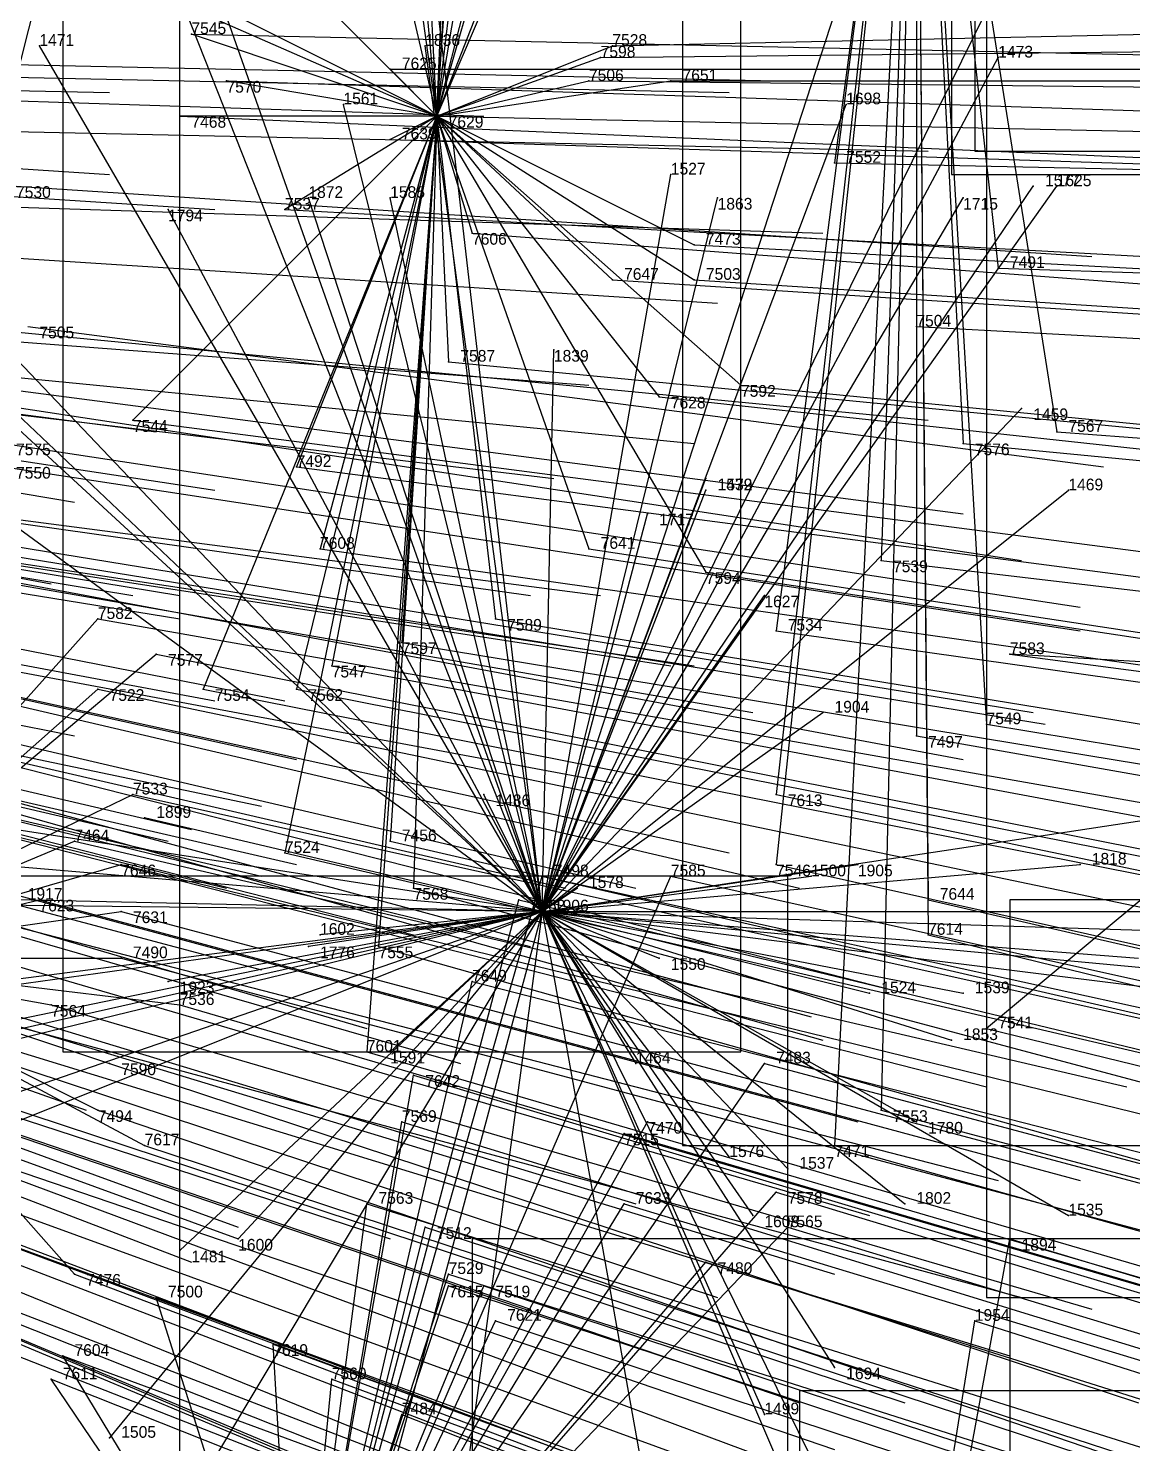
# Model space of a CAD drawing. Extents: x -0.5 to 0.59, y -0.5 to 0.59.
# Drawn here: x 0.2791 to 0.3735, y -0.1215 to -0.0005 of the extents above; entities that cross this region are included whole.
import ezdxf

# ---------------------------------------------------------------- set-up
doc = ezdxf.new("R2010")
doc.units = 0
for name, color, linetype in [('Clients', 3, 'CONTINUOUS'), ('Facilities', 3, 'CONTINUOUS'), ('Facilities_lines', 3, 'CONTINUOUS'), ('Min_max_boxes', 1, 'CONTINUOUS'), ('Normals', 1, 'CONTINUOUS'), ('Source_points', 5, 'CONTINUOUS'), ('Text', 3, 'CONTINUOUS')]:
    doc.layers.add(name, color=color, linetype=linetype)

msp = doc.modelspace()

# ---------------------------------------------------------------- linework, layer by layer
at = {"layer": 'Clients', "color": 5}
for p in [(0.293, -0.001, -0.732), (0.28, -0.002, -1.25), (0.313, -0.002, -1.25), (0.329, -0.002, -0.822), (0.328, -0.003, -0.819), (0.362, -0.003, -1.25), (0.31, -0.004, -0.775), (0.296, -0.005, -0.739), (0.327, -0.005, -0.817), (0.334, -0.005, -0.836), (0.306, -0.007, -1.25), (0.349, -0.007, -1.25), (0.292, -0.008, -0.731), (0.31, -0.01, -0.776), (0.348, -0.012, -0.871), (0.334, -0.013, -1.25), (0.365, -0.014, -1.25), (0.367, -0.014, -1.25), (0.303, -0.015, -1.25), (0.31, -0.015, -1.25), (0.338, -0.015, -1.25), (0.359, -0.015, -1.25), (0.291, -0.016, -1.25), (0.301, -0.016, -0.753), (0.317, -0.018, -0.792), (0.336, -0.019, -0.841), (0.362, -0.021, -0.907), (0.329, -0.022, -0.825), (0.336, -0.022, -0.842), (0.355, -0.026, -0.89), (0.315, -0.029, -0.791), (0.324, -0.028, -1.25), (0.34, -0.031, -0.853), (0.333, -0.032, -0.836), (0.364, -0.033, -1.25), (0.288, -0.034, -0.725), (0.367, -0.035, -0.922), (0.359, -0.036, -0.903), (0.302, -0.038, -0.761), (0.337, -0.039, -1.25), (0.337, -0.04, -1.25), (0.368, -0.04, -1.25), (0.332, -0.042, -1.25), (0.304, -0.045, -0.767), (0.327, -0.045, -0.826), (0.337, -0.047, -0.85), (0.352, -0.046, -0.888), (0.342, -0.049, -1.25), (0.285, -0.051, -0.723), (0.319, -0.051, -0.808), (0.343, -0.052, -0.868), (0.311, -0.053, -0.788), (0.29, -0.054, -0.738), (0.363, -0.054, -0.917), (0.305, -0.055, -0.774), (0.285, -0.057, -0.728), (0.294, -0.057, -0.749), (0.302, -0.057, -0.769), (0.347, -0.059, -1.25), (0.361, -0.06, -0.915), (0.355, -0.061, -0.901), (0.288, -0.066, -0.738), (0.318, -0.066, -1.25), (0.343, -0.066, -0.874), (0.289, -0.068, -1.25), (0.283, -0.07, -0.728), (0.31, -0.07, -0.795), (0.301, -0.071, -0.773), (0.287, -0.072, -0.739), (0.343, -0.072, -0.876), (0.35, -0.072, -1.25), (0.369, -0.072, -1.25), (0.323, -0.073, -0.828), (0.334, -0.073, -0.854), (0.346, -0.073, -1.25), (0.28, -0.075, -0.724), (0.312, -0.074, -0.802), (0.321, -0.075, -0.825), (0.326, -0.074, -1.25), (0.356, -0.075, -0.91), (0.287, -0.076, -0.743), (0.304, -0.078, -1.25), (0.356, -0.078, -0.91), (0.303, -0.079, -1.25), (0.309, -0.079, -0.797), (0.287, -0.08, -0.745), (0.333, -0.08, -1.25), (0.291, -0.082, -1.25), (0.317, -0.082, -0.818), (0.351, -0.083, -1.25), (0.359, -0.083, -1.25), (0.281, -0.084, -0.733), (0.292, -0.084, -0.759), (0.358, -0.087, -1.25), (0.361, -0.086, -0.928), (0.308, -0.088, -0.801), (0.31, -0.088, -1.25), (0.286, -0.089, -0.749), (0.331, -0.089, -1.25), (0.342, -0.089, -0.884), (0.312, -0.09, -0.813), (0.285, -0.093, -0.75), (0.352, -0.093, -0.911), (0.311, -0.094, -0.811), (0.332, -0.094, -0.862), (0.355, -0.094, -1.25), (0.33, -0.095, -0.859), (0.289, -0.096, -0.761), (0.348, -0.096, -0.902), (0.339, -0.097, -1.25), (0.344, -0.098, -1.25), (0.343, -0.1, -0.894), (0.308, -0.101, -0.811), (0.33, -0.101, -0.863), (0.354, -0.101, -1.25), (0.341, -0.102, -1.25), (0.368, -0.102, -1.25), (0.297, -0.104, -1.25), (0.313, -0.103, -0.825), (0.344, -0.103, -0.897), (0.363, -0.104, -0.946), (0.292, -0.105, -1.25), (0.337, -0.106, -0.884), (0.283, -0.107, -0.758), (0.315, -0.107, -0.831), (0.315, -0.108, -0.832), (0.318, -0.108, -0.84), (0.29, -0.109, -0.775), (0.319, -0.111, -0.844), (0.36, -0.111, -0.941), (0.3, -0.113, -0.801), (0.282, -0.114, -0.76), (0.281, -0.116, -0.76), (0.305, -0.116, -0.815), (0.348, -0.115, -1.25), (0.311, -0.119, -0.831), (0.342, -0.119, -1.25), (0.286, -0.121, -1.25)]:
    msp.add_point(p, dxfattribs=at)
at = {"layer": 'Facilities', "color": 3}
for p in [(0.314, -0.008, -0.786), (0.323, -0.076, -1.25)]:
    msp.add_point(p, dxfattribs=at)
at = {"layer": 'Facilities_lines', "color": 3}
for p, q in [((0.314, -0.008, -0.786), (0.318, 0.056, -0.808)), ((0.323, -0.076, -1.25), (0.309, 0.045, -1.25)), ((0.314, -0.008, -0.786), (0.309, 0.045, -0.781)), ((0.314, -0.008, -0.786), (0.316, 0.042, -0.797)), ((0.355, 0.041, -0.893), (0.343, -0.052, -0.868)), ((0.355, 0.041, -0.893), (0.343, -0.072, -0.876)), ((0.355, 0.041, -0.893), (0.343, -0.066, -0.874)), ((0.355, 0.041, -0.893), (0.348, -0.096, -0.902)), ((0.355, 0.041, -0.893), (0.348, -0.012, -0.871)), ((0.355, 0.041, -0.893), (0.352, -0.046, -0.888)), ((0.355, 0.041, -0.893), (0.352, -0.093, -0.911)), ((0.355, 0.041, -0.893), (0.362, -0.021, -0.907)), ((0.355, 0.041, -0.893), (0.355, -0.061, -0.901)), ((0.355, 0.041, -0.893), (0.355, -0.026, -0.89)), ((0.355, 0.041, -0.893), (0.361, -0.06, -0.915)), ((0.355, 0.041, -0.893), (0.367, -0.035, -0.922)), ((0.355, 0.041, -0.893), (0.359, -0.036, -0.903)), ((0.355, 0.041, -0.893), (0.356, -0.078, -0.91)), ((0.355, 0.041, -0.893), (0.356, -0.075, -0.91)), ((0.314, -0.008, -0.786), (0.317, 0.035, -0.796)), ((0.314, -0.008, -0.786), (0.325, 0.035, -0.818)), ((0.314, -0.008, -0.786), (0.319, 0.035, -0.801)), ((0.323, -0.076, -1.25), (0.285, 0.02, -1.25)), ((0.314, -0.008, -0.786), (0.322, 0.02, -0.807)), ((0.314, -0.008, -0.786), (0.318, 0.016, -0.795)), ((0.314, -0.008, -0.786), (0.323, 0.013, -0.808)), ((0.323, -0.076, -1.25), (0.352, 0.013, -1.25)), ((0.314, -0.008, -0.786), (0.313, 0.011, -0.782)), ((0.314, -0.008, -0.786), (0.321, 0.01, -0.802)), ((0.323, -0.076, -1.25), (0.293, 0.009, -1.25)), ((0.314, -0.008, -0.786), (0.297, 0.009, -0.742)), ((0.314, -0.008, -0.786), (0.31, 0.009, -0.776)), ((0.259, -0.08, -0.678), (0.281, 0.007, -0.702)), ((0.314, -0.008, -0.786), (0.284, 0.007, -0.711)), ((0.314, -0.008, -0.786), (0.282, 0.006, -0.705)), ((0.314, -0.008, -0.786), (0.312, 0.006, -0.78)), ((0.323, -0.076, -1.25), (0.361, 0.001, -1.25)), ((0.314, -0.008, -0.786), (0.293, -0.001, -0.732)), ((0.323, -0.076, -1.25), (0.28, -0.002, -1.25)), ((0.323, -0.076, -1.25), (0.313, -0.002, -1.25)), ((0.314, -0.008, -0.786), (0.329, -0.002, -0.822)), ((0.314, -0.008, -0.786), (0.328, -0.003, -0.819)), ((0.323, -0.076, -1.25), (0.362, -0.003, -1.25)), ((0.314, -0.008, -0.786), (0.31, -0.004, -0.775)), ((0.314, -0.008, -0.786), (0.296, -0.005, -0.739)), ((0.314, -0.008, -0.786), (0.327, -0.005, -0.817)), ((0.314, -0.008, -0.786), (0.334, -0.005, -0.836)), ((0.323, -0.076, -1.25), (0.306, -0.007, -1.25)), ((0.323, -0.076, -1.25), (0.349, -0.007, -1.25)), ((0.314, -0.008, -0.786), (0.288, -0.034, -0.725)), ((0.314, -0.008, -0.786), (0.292, -0.008, -0.731)), ((0.314, -0.008, -0.786), (0.294, -0.057, -0.749)), ((0.314, -0.008, -0.786), (0.301, -0.071, -0.773)), ((0.314, -0.008, -0.786), (0.301, -0.016, -0.753)), ((0.314, -0.008, -0.786), (0.302, -0.057, -0.769)), ((0.314, -0.008, -0.786), (0.302, -0.038, -0.761)), ((0.314, -0.008, -0.786), (0.304, -0.045, -0.767)), ((0.314, -0.008, -0.786), (0.305, -0.055, -0.774)), ((0.314, -0.008, -0.786), (0.308, -0.088, -0.801)), ((0.314, -0.008, -0.786), (0.309, -0.079, -0.797)), ((0.314, -0.008, -0.786), (0.31, -0.07, -0.795)), ((0.314, -0.008, -0.786), (0.31, -0.01, -0.776)), ((0.314, -0.008, -0.786), (0.311, -0.053, -0.788)), ((0.314, -0.008, -0.786), (0.312, -0.074, -0.802)), ((0.314, -0.008, -0.786), (0.319, -0.051, -0.808)), ((0.314, -0.008, -0.786), (0.337, -0.047, -0.85)), ((0.314, -0.008, -0.786), (0.333, -0.032, -0.836)), ((0.314, -0.008, -0.786), (0.336, -0.019, -0.841)), ((0.314, -0.008, -0.786), (0.336, -0.022, -0.842)), ((0.314, -0.008, -0.786), (0.34, -0.031, -0.853)), ((0.314, -0.008, -0.786), (0.315, -0.029, -0.791)), ((0.314, -0.008, -0.786), (0.317, -0.018, -0.792)), ((0.314, -0.008, -0.786), (0.327, -0.045, -0.826)), ((0.314, -0.008, -0.786), (0.329, -0.022, -0.825)), ((0.323, -0.076, -1.25), (0.263, -0.013, -1.25)), ((0.323, -0.076, -1.25), (0.334, -0.013, -1.25)), ((0.323, -0.076, -1.25), (0.365, -0.014, -1.25)), ((0.323, -0.076, -1.25), (0.367, -0.014, -1.25)), ((0.323, -0.076, -1.25), (0.303, -0.015, -1.25)), ((0.323, -0.076, -1.25), (0.31, -0.015, -1.25)), ((0.323, -0.076, -1.25), (0.359, -0.015, -1.25)), ((0.323, -0.076, -1.25), (0.338, -0.015, -1.25)), ((0.323, -0.076, -1.25), (0.291, -0.016, -1.25)), ((0.323, -0.076, -1.25), (0.267, -0.023, -1.25)), ((0.323, -0.076, -1.25), (0.324, -0.028, -1.25)), ((0.323, -0.076, -1.25), (0.273, -0.03, -1.25)), ((0.323, -0.076, -1.25), (0.364, -0.033, -1.25)), ((0.323, -0.076, -1.25), (0.271, -0.038, -1.25)), ((0.323, -0.076, -1.25), (0.337, -0.039, -1.25)), ((0.323, -0.076, -1.25), (0.337, -0.04, -1.25)), ((0.323, -0.076, -1.25), (0.368, -0.04, -1.25)), ((0.323, -0.076, -1.25), (0.332, -0.042, -1.25)), ((0.323, -0.076, -1.25), (0.342, -0.049, -1.25)), ((0.259, -0.08, -0.678), (0.285, -0.051, -0.723)), ((0.259, -0.08, -0.678), (0.29, -0.054, -0.738)), ((0.397, -0.056, -1.003), (0.363, -0.054, -0.917)), ((0.397, -0.056, -1.003), (0.361, -0.086, -0.928)), ((0.259, -0.08, -0.678), (0.285, -0.057, -0.728)), ((0.323, -0.076, -1.25), (0.347, -0.059, -1.25)), ((0.323, -0.076, -1.25), (0.252, -0.065, -1.25)), ((0.259, -0.08, -0.678), (0.288, -0.066, -0.738)), ((0.323, -0.076, -1.25), (0.318, -0.066, -1.25)), ((0.323, -0.076, -1.25), (0.389, -0.066, -1.25)), ((0.323, -0.076, -1.25), (0.289, -0.068, -1.25)), ((0.259, -0.08, -0.678), (0.283, -0.07, -0.728)), ((0.259, -0.08, -0.678), (0.287, -0.072, -0.739)), ((0.323, -0.076, -1.25), (0.276, -0.072, -1.25)), ((0.323, -0.076, -1.25), (0.369, -0.072, -1.25)), ((0.323, -0.076, -1.25), (0.35, -0.072, -1.25)), ((0.302, -0.147, -0.841), (0.323, -0.073, -0.828)), ((0.302, -0.147, -0.841), (0.334, -0.073, -0.854)), ((0.323, -0.076, -1.25), (0.346, -0.073, -1.25)), ((0.323, -0.076, -1.25), (0.234, -0.075, -1.25)), ((0.259, -0.08, -0.678), (0.28, -0.075, -0.724)), ((0.323, -0.076, -1.25), (0.278, -0.075, -1.25)), ((0.302, -0.147, -0.841), (0.321, -0.075, -0.825)), ((0.323, -0.076, -1.25), (0.326, -0.074, -1.25)), ((0.323, -0.076, -1.25), (0.231, -0.095, -1.25)), ((0.323, -0.076, -1.25), (0.237, -0.088, -1.25)), ((0.323, -0.076, -1.25), (0.238, -0.087, -1.25)), ((0.323, -0.076, -1.25), (0.239, -0.105, -1.25)), ((0.323, -0.076, -1.25), (0.243, -0.094, -1.25)), ((0.323, -0.076, -1.25), (0.245, -0.095, -1.25)), ((0.323, -0.076, -1.25), (0.253, -0.104, -1.25)), ((0.259, -0.08, -0.678), (0.287, -0.076, -0.743)), ((0.323, -0.076, -1.25), (0.286, -0.121, -1.25)), ((0.323, -0.076, -1.25), (0.291, -0.082, -1.25)), ((0.323, -0.076, -1.25), (0.292, -0.105, -1.25)), ((0.323, -0.076, -1.25), (0.293, -0.126, -1.25)), ((0.323, -0.076, -1.25), (0.297, -0.104, -1.25)), ((0.323, -0.076, -1.25), (0.303, -0.079, -1.25)), ((0.323, -0.076, -1.25), (0.304, -0.078, -1.25)), ((0.323, -0.076, -1.25), (0.308, -0.132, -1.25)), ((0.323, -0.076, -1.25), (0.31, -0.088, -1.25)), ((0.323, -0.076, -1.25), (0.314, -0.143, -1.25)), ((0.323, -0.076, -1.25), (0.331, -0.089, -1.25)), ((0.323, -0.076, -1.25), (0.342, -0.119, -1.25)), ((0.323, -0.076, -1.25), (0.387, -0.084, -1.25)), ((0.323, -0.076, -1.25), (0.351, -0.083, -1.25)), ((0.323, -0.076, -1.25), (0.368, -0.102, -1.25)), ((0.323, -0.076, -1.25), (0.344, -0.098, -1.25)), ((0.323, -0.076, -1.25), (0.359, -0.083, -1.25)), ((0.323, -0.076, -1.25), (0.333, -0.08, -1.25)), ((0.323, -0.076, -1.25), (0.339, -0.097, -1.25)), ((0.323, -0.076, -1.25), (0.387, -0.078, -1.25)), ((0.323, -0.076, -1.25), (0.341, -0.102, -1.25)), ((0.323, -0.076, -1.25), (0.335, -0.143, -1.25)), ((0.323, -0.076, -1.25), (0.348, -0.115, -1.25)), ((0.323, -0.076, -1.25), (0.355, -0.094, -1.25)), ((0.323, -0.076, -1.25), (0.354, -0.101, -1.25)), ((0.323, -0.076, -1.25), (0.358, -0.087, -1.25)), ((0.323, -0.076, -1.25), (0.347, -0.132, -1.25)), ((0.323, -0.076, -1.25), (0.401, -0.076, -1.25)), ((0.323, -0.076, -1.25), (0.356, -0.143, -1.25)), ((0.323, -0.076, -1.25), (0.398, -0.083, -1.25)), ((0.323, -0.076, -1.25), (0.374, -0.08, -1.25)), ((0.259, -0.08, -0.678), (0.283, -0.107, -0.758)), ((0.259, -0.08, -0.678), (0.292, -0.084, -0.759)), ((0.259, -0.08, -0.678), (0.289, -0.096, -0.761)), ((0.259, -0.08, -0.678), (0.287, -0.08, -0.745)), ((0.259, -0.08, -0.678), (0.285, -0.093, -0.75)), ((0.259, -0.08, -0.678), (0.281, -0.084, -0.733)), ((0.259, -0.08, -0.678), (0.286, -0.089, -0.749)), ((0.302, -0.147, -0.841), (0.317, -0.082, -0.818)), ((0.302, -0.147, -0.841), (0.342, -0.089, -0.884)), ((0.302, -0.147, -0.841), (0.312, -0.09, -0.813)), ((0.302, -0.147, -0.841), (0.332, -0.094, -0.862)), ((0.302, -0.147, -0.841), (0.311, -0.094, -0.811)), ((0.302, -0.147, -0.841), (0.33, -0.095, -0.859)), ((0.302, -0.147, -0.841), (0.343, -0.1, -0.894)), ((0.302, -0.147, -0.841), (0.308, -0.101, -0.811)), ((0.302, -0.147, -0.841), (0.33, -0.101, -0.863)), ((0.302, -0.147, -0.841), (0.313, -0.103, -0.825)), ((0.302, -0.147, -0.841), (0.344, -0.103, -0.897)), ((0.349, -0.18, -0.982), (0.363, -0.104, -0.946)), ((0.302, -0.147, -0.841), (0.337, -0.106, -0.884)), ((0.302, -0.147, -0.841), (0.315, -0.107, -0.831)), ((0.302, -0.147, -0.841), (0.318, -0.108, -0.84)), ((0.302, -0.147, -0.841), (0.315, -0.108, -0.832)), ((0.302, -0.147, -0.841), (0.29, -0.109, -0.775)), ((0.302, -0.147, -0.841), (0.319, -0.111, -0.844)), ((0.349, -0.18, -0.982), (0.36, -0.111, -0.941)), ((0.302, -0.147, -0.841), (0.3, -0.113, -0.801)), ((0.302, -0.147, -0.841), (0.282, -0.114, -0.76)), ((0.302, -0.147, -0.841), (0.281, -0.116, -0.76)), ((0.302, -0.147, -0.841), (0.305, -0.116, -0.815)), ((0.302, -0.147, -0.841), (0.311, -0.119, -0.831))]:
    msp.add_line(p, q, dxfattribs=at)
at = {"layer": 'Min_max_boxes', "color": 1}
for p, q in [((0.36, 0.145, -1.07), (0.36, -0.011, -1.07)), ((0.36, 0.145, -0.932), (0.36, -0.011, -0.932)), ((0.335, 0.124, -0.944), (0.335, -0.096, -0.944)), ((0.335, 0.124, -0.852), (0.335, -0.096, -0.852)), ((0.358, 0.088, -1.25), (0.358, -0.013, -1.25)), ((0.358, 0.088, -1.209), (0.358, -0.013, -1.209)), ((0.282, 0.056, -0.853), (0.282, -0.088, -0.853)), ((0.282, 0.056, -0.705), (0.282, -0.088, -0.705)), ((0.34, -0.088, -0.853), (0.34, 0.056, -0.853)), ((0.34, -0.088, -0.705), (0.34, 0.056, -0.705)), ((0.292, -0.153, -0.761), (0.292, 0.007, -0.761)), ((0.292, -0.153, -0.618), (0.292, 0.007, -0.618)), ((0.361, 0.004, -1.055), (0.361, -0.109, -1.055)), ((0.361, 0.004, -0.917), (0.361, -0.109, -0.917)), ((0.36, -0.011, -1.07), (0.422, -0.011, -1.07)), ((0.36, -0.011, -0.932), (0.422, -0.011, -0.932)), ((0.36, -0.011, -1.07), (0.36, -0.011, -0.932)), ((0.358, -0.013, -1.25), (0.499, -0.013, -1.25)), ((0.358, -0.013, -1.209), (0.499, -0.013, -1.209)), ((0.358, -0.013, -1.25), (0.358, -0.013, -1.209)), ((0.344, -0.073, -0.911), (0.241, -0.073, -0.911)), ((0.344, -0.073, -0.76), (0.241, -0.073, -0.76)), ((0.344, -0.208, -0.911), (0.344, -0.073, -0.911)), ((0.344, -0.208, -0.76), (0.344, -0.073, -0.76)), ((0.344, -0.073, -0.911), (0.344, -0.073, -0.76)), ((0.473, -0.075, -1.25), (0.363, -0.075, -1.25)), ((0.363, -0.075, -1.25), (0.363, -0.172, -1.25)), ((0.473, -0.075, -1.156), (0.363, -0.075, -1.156)), ((0.363, -0.075, -1.156), (0.363, -0.172, -1.156)), ((0.363, -0.075, -1.25), (0.363, -0.075, -1.156)), ((0.282, -0.088, -0.853), (0.34, -0.088, -0.853)), ((0.282, -0.088, -0.705), (0.34, -0.088, -0.705)), ((0.282, -0.088, -0.853), (0.282, -0.088, -0.705)), ((0.34, -0.088, -0.853), (0.34, -0.088, -0.705)), ((0.335, -0.096, -0.944), (0.376, -0.096, -0.944)), ((0.335, -0.096, -0.852), (0.376, -0.096, -0.852)), ((0.335, -0.096, -0.944), (0.335, -0.096, -0.852)), ((0.379, -0.104, -1.026), (0.317, -0.104, -1.026)), ((0.317, -0.104, -1.026), (0.317, -0.243, -1.026)), ((0.379, -0.104, -0.911), (0.317, -0.104, -0.911)), ((0.317, -0.104, -0.911), (0.317, -0.243, -0.911)), ((0.317, -0.104, -1.026), (0.317, -0.104, -0.911)), ((0.361, -0.109, -1.055), (0.42, -0.109, -1.055)), ((0.361, -0.109, -0.917), (0.42, -0.109, -0.917)), ((0.361, -0.109, -1.055), (0.361, -0.109, -0.917)), ((0.42, -0.117, -1.145), (0.345, -0.117, -1.145)), ((0.345, -0.117, -1.145), (0.345, -0.274, -1.145)), ((0.42, -0.117, -1.021), (0.345, -0.117, -1.021)), ((0.345, -0.117, -1.021), (0.345, -0.274, -1.021)), ((0.345, -0.117, -1.145), (0.345, -0.117, -1.021))]:
    msp.add_line(p, q, dxfattribs=at)
at = {"layer": 'Normals', "color": 1}
for p, q in [((0.329, -0.002, -0.822), (0.421, 0, -0.784)), ((0.293, -0.001, -0.732), (0.385, -0.003, -0.695)), ((0.28, -0.002, -1.25), (0.28, -0.002, -1.15)), ((0.313, -0.002, -1.25), (0.313, -0.002, -1.15)), ((0.328, -0.003, -0.819), (0.42, -0.002, -0.781)), ((0.25, -0.003, -0.624), (0.343, -0.005, -0.588)), ((0.362, -0.003, -1.25), (0.362, -0.003, -1.15)), ((0.193, -0.004, -0.483), (0.286, -0.006, -0.446)), ((0.247, -0.004, -0.617), (0.339, -0.006, -0.58)), ((0.31, -0.004, -0.775), (0.403, -0.004, -0.737)), ((0.226, -0.005, -0.564), (0.318, -0.008, -0.526)), ((0.296, -0.005, -0.739), (0.388, -0.008, -0.702)), ((0.327, -0.005, -0.817), (0.419, -0.006, -0.779)), ((0.334, -0.005, -0.836), (0.427, -0.005, -0.799)), ((0.193, -0.007, -0.483), (0.286, -0.013, -0.446)), ((0.306, -0.007, -1.25), (0.306, -0.007, -1.15)), ((0.349, -0.007, -1.25), (0.349, -0.007, -1.15)), ((0.292, -0.008, -0.731), (0.385, -0.012, -0.693)), ((0.314, -0.008, -0.786), (0.407, -0.01, -0.748)), ((0.263, -0.009, -0.658), (0.356, -0.011, -0.621)), ((0.202, -0.01, -0.505), (0.295, -0.016, -0.469)), ((0.31, -0.01, -0.776), (0.402, -0.013, -0.737)), ((0.348, -0.012, -0.871), (0.441, -0.014, -0.835)), ((0.334, -0.013, -1.25), (0.334, -0.013, -1.15)), ((0.278, -0.014, -0.695), (0.37, -0.02, -0.658)), ((0.365, -0.014, -1.25), (0.365, -0.014, -1.15)), ((0.367, -0.014, -1.25), (0.367, -0.014, -1.15)), ((0.254, -0.015, -0.635), (0.347, -0.018, -0.599)), ((0.303, -0.015, -1.25), (0.303, -0.015, -1.15)), ((0.31, -0.015, -1.25), (0.31, -0.015, -1.15)), ((0.338, -0.015, -1.25), (0.338, -0.015, -1.15)), ((0.359, -0.015, -1.25), (0.359, -0.015, -1.15)), ((0.291, -0.016, -1.25), (0.291, -0.016, -1.15)), ((0.301, -0.016, -0.753), (0.393, -0.021, -0.715)), ((0.245, -0.018, -0.614), (0.338, -0.024, -0.577)), ((0.317, -0.018, -0.792), (0.409, -0.025, -0.755)), ((0.336, -0.019, -0.841), (0.429, -0.024, -0.804)), ((0.362, -0.021, -0.907), (0.455, -0.024, -0.869)), ((0.329, -0.022, -0.825), (0.422, -0.028, -0.788)), ((0.336, -0.022, -0.842), (0.429, -0.028, -0.805)), ((0.197, -0.023, -0.497), (0.29, -0.035, -0.46)), ((0.235, -0.024, -0.59), (0.327, -0.031, -0.552)), ((0.263, -0.025, -0.661), (0.356, -0.034, -0.624)), ((0.192, -0.026, -0.484), (0.283, -0.041, -0.446)), ((0.203, -0.026, -0.512), (0.295, -0.04, -0.475)), ((0.279, -0.026, -0.701), (0.371, -0.038, -0.664)), ((0.355, -0.026, -0.89), (0.448, -0.031, -0.853)), ((0.244, -0.027, -0.613), (0.336, -0.036, -0.575)), ((0.232, -0.028, -0.585), (0.324, -0.039, -0.548)), ((0.315, -0.029, -0.791), (0.408, -0.038, -0.754)), ((0.324, -0.028, -1.25), (0.324, -0.028, -1.15)), ((0.267, -0.03, -0.671), (0.359, -0.042, -0.634)), ((0.19, -0.031, -0.482), (0.281, -0.048, -0.445)), ((0.34, -0.031, -0.853), (0.432, -0.04, -0.816)), ((0.272, -0.032, -0.684), (0.364, -0.046, -0.647)), ((0.333, -0.032, -0.836), (0.425, -0.042, -0.799)), ((0.364, -0.033, -1.25), (0.364, -0.033, -1.15)), ((0.197, -0.034, -0.5), (0.288, -0.049, -0.462)), ((0.201, -0.034, -0.51), (0.292, -0.049, -0.472)), ((0.288, -0.034, -0.725), (0.38, -0.046, -0.688)), ((0.367, -0.035, -0.922), (0.46, -0.042, -0.885)), ((0.2, -0.036, -0.509), (0.292, -0.051, -0.471)), ((0.23, -0.036, -0.581), (0.322, -0.049, -0.544)), ((0.277, -0.036, -0.699), (0.369, -0.05, -0.662)), ((0.359, -0.036, -0.903), (0.452, -0.045, -0.866)), ((0.236, -0.037, -0.598), (0.328, -0.049, -0.56)), ((0.277, -0.038, -0.7), (0.369, -0.052, -0.663)), ((0.302, -0.038, -0.761), (0.394, -0.05, -0.724)), ((0.337, -0.039, -1.25), (0.337, -0.039, -1.15)), ((0.204, -0.041, -0.519), (0.295, -0.058, -0.481)), ((0.209, -0.04, -0.533), (0.301, -0.058, -0.496)), ((0.243, -0.041, -0.615), (0.334, -0.055, -0.578)), ((0.244, -0.041, -0.619), (0.336, -0.055, -0.582)), ((0.337, -0.04, -1.25), (0.337, -0.04, -1.15)), ((0.368, -0.04, -1.25), (0.368, -0.04, -1.15)), ((0.332, -0.042, -1.25), (0.332, -0.042, -1.15)), ((0.193, -0.043, -0.494), (0.283, -0.061, -0.456)), ((0.211, -0.043, -0.538), (0.302, -0.063, -0.501)), ((0.249, -0.043, -0.633), (0.341, -0.059, -0.596)), ((0.273, -0.044, -0.692), (0.365, -0.059, -0.655)), ((0.274, -0.045, -0.694), (0.366, -0.06, -0.657)), ((0.304, -0.045, -0.767), (0.396, -0.058, -0.73)), ((0.327, -0.045, -0.826), (0.419, -0.059, -0.788)), ((0.268, -0.046, -0.68), (0.359, -0.063, -0.643)), ((0.337, -0.047, -0.85), (0.429, -0.061, -0.814)), ((0.352, -0.046, -0.888), (0.445, -0.057, -0.851)), ((0.203, -0.048, -0.522), (0.293, -0.069, -0.484)), ((0.208, -0.048, -0.534), (0.299, -0.067, -0.498)), ((0.238, -0.048, -0.607), (0.329, -0.065, -0.57)), ((0.201, -0.049, -0.516), (0.291, -0.07, -0.478)), ((0.342, -0.049, -1.25), (0.342, -0.049, -1.15)), ((0.206, -0.052, -0.531), (0.296, -0.074, -0.494)), ((0.209, -0.052, -0.538), (0.299, -0.073, -0.501)), ((0.211, -0.051, -0.543), (0.302, -0.072, -0.506)), ((0.248, -0.051, -0.633), (0.339, -0.071, -0.596)), ((0.285, -0.051, -0.723), (0.376, -0.067, -0.686)), ((0.319, -0.051, -0.808), (0.411, -0.066, -0.771)), ((0.343, -0.052, -0.868), (0.435, -0.065, -0.83)), ((0.234, -0.053, -0.6), (0.325, -0.074, -0.563)), ((0.241, -0.053, -0.616), (0.331, -0.074, -0.578)), ((0.255, -0.053, -0.65), (0.345, -0.074, -0.612)), ((0.311, -0.053, -0.788), (0.402, -0.068, -0.751)), ((0.29, -0.054, -0.738), (0.381, -0.072, -0.701)), ((0.363, -0.054, -0.917), (0.454, -0.066, -0.879)), ((0.222, -0.055, -0.572), (0.312, -0.078, -0.536)), ((0.305, -0.055, -0.774), (0.396, -0.072, -0.737)), ((0.209, -0.057, -0.542), (0.299, -0.081, -0.504)), ((0.232, -0.057, -0.597), (0.322, -0.079, -0.56)), ((0.285, -0.057, -0.728), (0.376, -0.076, -0.691)), ((0.294, -0.057, -0.749), (0.385, -0.075, -0.712)), ((0.302, -0.057, -0.769), (0.393, -0.075, -0.732)), ((0.347, -0.059, -1.25), (0.347, -0.059, -1.15)), ((0.219, -0.06, -0.568), (0.308, -0.086, -0.531)), ((0.264, -0.06, -0.677), (0.354, -0.083, -0.639)), ((0.361, -0.06, -0.915), (0.452, -0.075, -0.877)), ((0.257, -0.061, -0.66), (0.346, -0.085, -0.623)), ((0.355, -0.061, -0.901), (0.446, -0.077, -0.863)), ((0.196, -0.062, -0.514), (0.284, -0.093, -0.477)), ((0.258, -0.062, -0.663), (0.347, -0.087, -0.626)), ((0.226, -0.063, -0.587), (0.316, -0.089, -0.551)), ((0.288, -0.066, -0.738), (0.378, -0.086, -0.701)), ((0.318, -0.066, -1.25), (0.318, -0.066, -1.15)), ((0.343, -0.066, -0.874), (0.434, -0.085, -0.836)), ((0.271, -0.068, -0.7), (0.361, -0.091, -0.661)), ((0.289, -0.068, -1.25), (0.289, -0.068, -1.15)), ((0.261, -0.07, -0.675), (0.35, -0.094, -0.637)), ((0.283, -0.07, -0.728), (0.373, -0.091, -0.691)), ((0.31, -0.07, -0.795), (0.401, -0.091, -0.758)), ((0.209, -0.071, -0.552), (0.297, -0.103, -0.516)), ((0.301, -0.071, -0.773), (0.391, -0.092, -0.736)), ((0.209, -0.072, -0.553), (0.297, -0.104, -0.517)), ((0.287, -0.072, -0.739), (0.377, -0.094, -0.702)), ((0.343, -0.072, -0.876), (0.433, -0.092, -0.838)), ((0.35, -0.072, -1.25), (0.35, -0.072, -1.15)), ((0.369, -0.072, -1.25), (0.369, -0.072, -1.15)), ((0.207, -0.073, -0.547), (0.293, -0.106, -0.511)), ((0.323, -0.073, -0.828), (0.414, -0.093, -0.791)), ((0.334, -0.073, -0.854), (0.424, -0.093, -0.816)), ((0.346, -0.073, -1.25), (0.346, -0.073, -1.15)), ((0.221, -0.075, -0.584), (0.31, -0.104, -0.548)), ((0.242, -0.074, -0.632), (0.331, -0.101, -0.595)), ((0.28, -0.075, -0.724), (0.369, -0.099, -0.687)), ((0.312, -0.074, -0.802), (0.402, -0.098, -0.765)), ((0.321, -0.075, -0.825), (0.412, -0.097, -0.788)), ((0.326, -0.074, -1.25), (0.326, -0.074, -1.15)), ((0.356, -0.075, -0.91), (0.447, -0.096, -0.873)), ((0.262, -0.076, -0.682), (0.351, -0.102, -0.644)), ((0.273, -0.076, -0.707), (0.362, -0.099, -0.669)), ((0.287, -0.076, -0.743), (0.377, -0.1, -0.706)), ((0.323, -0.076, -1.25), (0.323, -0.076, -1.15)), ((0.304, -0.078, -1.25), (0.304, -0.078, -1.15)), ((0.356, -0.078, -0.91), (0.446, -0.1, -0.873)), ((0.303, -0.079, -1.25), (0.303, -0.079, -1.15)), ((0.309, -0.079, -0.797), (0.398, -0.104, -0.76)), ((0.234, -0.08, -0.619), (0.322, -0.11, -0.581)), ((0.25, -0.08, -0.656), (0.338, -0.109, -0.619)), ((0.259, -0.08, -0.678), (0.348, -0.107, -0.64)), ((0.287, -0.08, -0.745), (0.377, -0.104, -0.708)), ((0.333, -0.08, -1.25), (0.333, -0.08, -1.15)), ((0.291, -0.082, -1.25), (0.291, -0.082, -1.15)), ((0.317, -0.082, -0.818), (0.407, -0.105, -0.781)), ((0.219, -0.083, -0.585), (0.306, -0.115, -0.549)), ((0.351, -0.083, -1.25), (0.351, -0.083, -1.15)), ((0.359, -0.083, -1.25), (0.359, -0.083, -1.15)), ((0.281, -0.084, -0.733), (0.37, -0.11, -0.696)), ((0.292, -0.084, -0.759), (0.381, -0.11, -0.722)), ((0.275, -0.085, -0.719), (0.364, -0.109, -0.681)), ((0.275, -0.087, -0.721), (0.363, -0.114, -0.683)), ((0.358, -0.087, -1.25), (0.358, -0.087, -1.15)), ((0.361, -0.086, -0.928), (0.451, -0.108, -0.891)), ((0.233, -0.088, -0.622), (0.319, -0.12, -0.584)), ((0.257, -0.088, -0.68), (0.345, -0.118, -0.642)), ((0.308, -0.088, -0.801), (0.397, -0.114, -0.763)), ((0.31, -0.088, -1.25), (0.31, -0.088, -1.15)), ((0.266, -0.089, -0.702), (0.354, -0.118, -0.664)), ((0.286, -0.089, -0.749), (0.374, -0.118, -0.713)), ((0.331, -0.089, -1.25), (0.331, -0.089, -1.15)), ((0.342, -0.089, -0.884), (0.432, -0.113, -0.847)), ((0.236, -0.09, -0.631), (0.322, -0.123, -0.593)), ((0.312, -0.09, -0.813), (0.402, -0.117, -0.776)), ((0.248, -0.093, -0.663), (0.335, -0.126, -0.626)), ((0.26, -0.092, -0.691), (0.348, -0.122, -0.653)), ((0.285, -0.093, -0.75), (0.373, -0.123, -0.713)), ((0.352, -0.093, -0.911), (0.442, -0.117, -0.874)), ((0.311, -0.094, -0.811), (0.399, -0.121, -0.774)), ((0.332, -0.094, -0.862), (0.421, -0.12, -0.825)), ((0.355, -0.094, -1.25), (0.355, -0.094, -1.15)), ((0.33, -0.095, -0.859), (0.419, -0.121, -0.821)), ((0.232, -0.096, -0.629), (0.319, -0.13, -0.591)), ((0.241, -0.096, -0.648), (0.327, -0.129, -0.61)), ((0.262, -0.096, -0.699), (0.35, -0.128, -0.662)), ((0.289, -0.096, -0.761), (0.377, -0.125, -0.724)), ((0.348, -0.096, -0.902), (0.437, -0.121, -0.865)), ((0.25, -0.097, -0.67), (0.336, -0.132, -0.633)), ((0.273, -0.097, -0.723), (0.359, -0.129, -0.686)), ((0.339, -0.097, -1.25), (0.339, -0.097, -1.15)), ((0.344, -0.098, -1.25), (0.344, -0.098, -1.15)), ((0.246, -0.099, -0.664), (0.332, -0.135, -0.627)), ((0.343, -0.1, -0.894), (0.432, -0.127, -0.857)), ((0.308, -0.101, -0.811), (0.397, -0.129, -0.774)), ((0.33, -0.101, -0.863), (0.419, -0.128, -0.826)), ((0.354, -0.101, -1.25), (0.354, -0.101, -1.15)), ((0.341, -0.102, -1.25), (0.341, -0.102, -1.15)), ((0.368, -0.102, -1.25), (0.368, -0.102, -1.15)), ((0.297, -0.104, -1.25), (0.297, -0.104, -1.15)), ((0.313, -0.103, -0.825), (0.402, -0.132, -0.788)), ((0.344, -0.103, -0.897), (0.433, -0.13, -0.861)), ((0.363, -0.104, -0.946), (0.453, -0.131, -0.909)), ((0.292, -0.105, -1.25), (0.292, -0.105, -1.15)), ((0.337, -0.106, -0.884), (0.426, -0.134, -0.847)), ((0.264, -0.107, -0.713), (0.35, -0.143, -0.677)), ((0.265, -0.107, -0.714), (0.35, -0.143, -0.677)), ((0.283, -0.107, -0.758), (0.37, -0.14, -0.72)), ((0.315, -0.107, -0.831), (0.403, -0.135, -0.793)), ((0.315, -0.108, -0.832), (0.403, -0.137, -0.795)), ((0.318, -0.108, -0.84), (0.406, -0.137, -0.803)), ((0.275, -0.11, -0.74), (0.361, -0.144, -0.703)), ((0.29, -0.109, -0.775), (0.377, -0.141, -0.737)), ((0.319, -0.111, -0.844), (0.407, -0.14, -0.808)), ((0.36, -0.111, -0.941), (0.448, -0.139, -0.904)), ((0.3, -0.113, -0.801), (0.387, -0.145, -0.763)), ((0.282, -0.114, -0.76), (0.369, -0.146, -0.722)), ((0.281, -0.116, -0.76), (0.367, -0.15, -0.722)), ((0.305, -0.116, -0.815), (0.392, -0.148, -0.778)), ((0.348, -0.115, -1.25), (0.348, -0.115, -1.15)), ((0.311, -0.119, -0.831), (0.397, -0.153, -0.794)), ((0.342, -0.119, -1.25), (0.342, -0.119, -1.15)), ((0.286, -0.121, -1.25), (0.286, -0.121, -1.15))]:
    msp.add_line(p, q, dxfattribs=at)
at = {"layer": 'Source_points', "color": 5}
for p in [(0.293, -0.001, -0.732), (0.28, -0.002, -1.25), (0.313, -0.002, -1.25), (0.329, -0.002, -0.822), (0.328, -0.003, -0.819), (0.362, -0.003, -1.25), (0.31, -0.004, -0.775), (0.296, -0.005, -0.739), (0.327, -0.005, -0.817), (0.334, -0.005, -0.836), (0.306, -0.007, -1.25), (0.349, -0.007, -1.25), (0.292, -0.008, -0.731), (0.314, -0.008, -0.786), (0.31, -0.01, -0.776), (0.348, -0.012, -0.871), (0.334, -0.013, -1.25), (0.365, -0.014, -1.25), (0.367, -0.014, -1.25), (0.303, -0.015, -1.25), (0.31, -0.015, -1.25), (0.338, -0.015, -1.25), (0.359, -0.015, -1.25), (0.291, -0.016, -1.25), (0.301, -0.016, -0.753), (0.317, -0.018, -0.792), (0.336, -0.019, -0.841), (0.362, -0.021, -0.907), (0.329, -0.022, -0.825), (0.336, -0.022, -0.842), (0.355, -0.026, -0.89), (0.315, -0.029, -0.791), (0.324, -0.028, -1.25), (0.34, -0.031, -0.853), (0.333, -0.032, -0.836), (0.364, -0.033, -1.25), (0.288, -0.034, -0.725), (0.367, -0.035, -0.922), (0.359, -0.036, -0.903), (0.302, -0.038, -0.761), (0.337, -0.039, -1.25), (0.337, -0.04, -1.25), (0.368, -0.04, -1.25), (0.332, -0.042, -1.25), (0.304, -0.045, -0.767), (0.327, -0.045, -0.826), (0.337, -0.047, -0.85), (0.352, -0.046, -0.888), (0.342, -0.049, -1.25), (0.285, -0.051, -0.723), (0.319, -0.051, -0.808), (0.343, -0.052, -0.868), (0.311, -0.053, -0.788), (0.29, -0.054, -0.738), (0.363, -0.054, -0.917), (0.305, -0.055, -0.774), (0.285, -0.057, -0.728), (0.294, -0.057, -0.749), (0.302, -0.057, -0.769), (0.347, -0.059, -1.25), (0.361, -0.06, -0.915), (0.355, -0.061, -0.901), (0.288, -0.066, -0.738), (0.318, -0.066, -1.25), (0.343, -0.066, -0.874), (0.289, -0.068, -1.25), (0.283, -0.07, -0.728), (0.31, -0.07, -0.795), (0.301, -0.071, -0.773), (0.287, -0.072, -0.739), (0.343, -0.072, -0.876), (0.35, -0.072, -1.25), (0.369, -0.072, -1.25), (0.323, -0.073, -0.828), (0.334, -0.073, -0.854), (0.346, -0.073, -1.25), (0.28, -0.075, -0.724), (0.312, -0.074, -0.802), (0.321, -0.075, -0.825), (0.326, -0.074, -1.25), (0.356, -0.075, -0.91), (0.287, -0.076, -0.743), (0.323, -0.076, -1.25), (0.304, -0.078, -1.25), (0.356, -0.078, -0.91), (0.303, -0.079, -1.25), (0.309, -0.079, -0.797), (0.287, -0.08, -0.745), (0.333, -0.08, -1.25), (0.291, -0.082, -1.25), (0.317, -0.082, -0.818), (0.351, -0.083, -1.25), (0.359, -0.083, -1.25), (0.281, -0.084, -0.733), (0.292, -0.084, -0.759), (0.358, -0.087, -1.25), (0.361, -0.086, -0.928), (0.308, -0.088, -0.801), (0.31, -0.088, -1.25), (0.286, -0.089, -0.749), (0.331, -0.089, -1.25), (0.342, -0.089, -0.884), (0.312, -0.09, -0.813), (0.285, -0.093, -0.75), (0.352, -0.093, -0.911), (0.311, -0.094, -0.811), (0.332, -0.094, -0.862), (0.355, -0.094, -1.25), (0.33, -0.095, -0.859), (0.289, -0.096, -0.761), (0.348, -0.096, -0.902), (0.339, -0.097, -1.25), (0.344, -0.098, -1.25), (0.343, -0.1, -0.894), (0.308, -0.101, -0.811), (0.33, -0.101, -0.863), (0.354, -0.101, -1.25), (0.341, -0.102, -1.25), (0.368, -0.102, -1.25), (0.297, -0.104, -1.25), (0.313, -0.103, -0.825), (0.344, -0.103, -0.897), (0.363, -0.104, -0.946), (0.292, -0.105, -1.25), (0.337, -0.106, -0.884), (0.283, -0.107, -0.758), (0.315, -0.107, -0.831), (0.315, -0.108, -0.832), (0.318, -0.108, -0.84), (0.29, -0.109, -0.775), (0.319, -0.111, -0.844), (0.36, -0.111, -0.941), (0.3, -0.113, -0.801), (0.282, -0.114, -0.76), (0.281, -0.116, -0.76), (0.305, -0.116, -0.815), (0.348, -0.115, -1.25), (0.311, -0.119, -0.831), (0.342, -0.119, -1.25), (0.286, -0.121, -1.25)]:
    msp.add_point(p, dxfattribs=at)

# ---------------------------------------------------------------- texts
at = {"layer": 'Text', "color": 3}
for s, p in [('7545', (0.293, -0.001, -0.732)), ('1471', (0.28, -0.002, -1.25)), ('1836', (0.313, -0.002, -1.25)), ('7528', (0.329, -0.002, -0.822)), ('7598', (0.328, -0.003, -0.819)), ('1473', (0.362, -0.003, -1.25)), ('7625', (0.311, -0.004, -0.775)), ('7506', (0.327, -0.005, -0.817)), ('7651', (0.335, -0.005, -0.836)), ('7570', (0.296, -0.006, -0.739)), ('1561', (0.306, -0.007, -1.25)), ('1698', (0.349, -0.007, -1.25)), ('7468', (0.293, -0.009, -0.731)), ('7629', (0.315, -0.009, -0.786)), ('7639', (0.311, -0.01, -0.776)), ('1527', (0.334, -0.013, -1.25)), ('7552', (0.349, -0.012, -0.871)), ('1577', (0.366, -0.014, -1.25)), ('1625', (0.367, -0.014, -1.25)), ('7530', (0.278, -0.015, -0.695)), ('1872', (0.303, -0.015, -1.25)), ('1585', (0.31, -0.015, -1.25)), ('7537', (0.301, -0.016, -0.753)), ('1863', (0.338, -0.016, -1.25)), ('1715', (0.359, -0.016, -1.25)), ('1794', (0.291, -0.017, -1.25)), ('7606', (0.317, -0.019, -0.792)), ('7473', (0.337, -0.019, -0.841)), ('7491', (0.363, -0.021, -0.907)), ('7647', (0.33, -0.022, -0.825)), ('7503', (0.337, -0.022, -0.842)), ('7504', (0.355, -0.026, -0.89)), ('7505', (0.28, -0.027, -0.701)), ('7587', (0.316, -0.029, -0.791)), ('1839', (0.324, -0.029, -1.25)), ('7592', (0.34, -0.032, -0.853)), ('7628', (0.334, -0.033, -0.836)), ('1459', (0.365, -0.034, -1.25)), ('7544', (0.288, -0.035, -0.725)), ('7567', (0.368, -0.035, -0.922)), ('7575', (0.278, -0.037, -0.699)), ('7576', (0.36, -0.037, -0.903)), ('7492', (0.302, -0.038, -0.761)), ('7550', (0.278, -0.039, -0.7)), ('1479', (0.338, -0.04, -1.25)), ('1532', (0.338, -0.04, -1.25)), ('1469', (0.368, -0.04, -1.25)), ('1717', (0.333, -0.043, -1.25)), ('7608', (0.304, -0.045, -0.767)), ('7641', (0.328, -0.045, -0.826)), ('7594', (0.337, -0.048, -0.85)), ('7539', (0.353, -0.047, -0.888)), ('1627', (0.342, -0.05, -1.25)), ('7582', (0.285, -0.051, -0.723)), ('7589', (0.32, -0.052, -0.808)), ('7534', (0.344, -0.052, -0.868)), ('7597', (0.311, -0.054, -0.788)), ('7583', (0.363, -0.054, -0.917)), ('7577', (0.291, -0.055, -0.738)), ('7547', (0.305, -0.056, -0.774)), ('7522', (0.286, -0.058, -0.728)), ('7554', (0.295, -0.058, -0.749)), ('7562', (0.303, -0.058, -0.769)), ('1904', (0.348, -0.059, -1.25)), ('7549', (0.361, -0.06, -0.915)), ('7497', (0.356, -0.062, -0.901)), ('7533', (0.288, -0.066, -0.738)), ('1486', (0.319, -0.067, -1.25)), ('7613', (0.344, -0.067, -0.874)), ('1899', (0.29, -0.068, -1.25)), ('7464', (0.283, -0.07, -0.728)), ('7524', (0.301, -0.071, -0.773)), ('7456', (0.311, -0.07, -0.795)), ('1818', (0.37, -0.072, -1.25)), ('7646', (0.287, -0.073, -0.739)), ('7498', (0.324, -0.073, -0.828)), ('7585', (0.334, -0.073, -0.854)), ('7546', (0.343, -0.073, -0.876)), ('1500', (0.346, -0.073, -1.25)), ('1905', (0.35, -0.073, -1.25)), ('1578', (0.327, -0.074, -1.25)), ('1917', (0.279, -0.075, -1.25)), ('7623', (0.28, -0.076, -0.724)), ('7568', (0.312, -0.075, -0.802)), ('7462', (0.322, -0.076, -0.825)), ('1906', (0.324, -0.076, -1.25)), ('7644', (0.357, -0.075, -0.91)), ('7631', (0.288, -0.077, -0.743)), ('1602', (0.304, -0.078, -1.25)), ('7614', (0.356, -0.078, -0.91)), ('7490', (0.288, -0.08, -0.745)), ('1776', (0.304, -0.08, -1.25)), ('7555', (0.309, -0.08, -0.797)), ('7649', (0.317, -0.082, -0.818)), ('1550', (0.334, -0.081, -1.25)), ('1923', (0.292, -0.083, -1.25)), ('1524', (0.352, -0.083, -1.25)), ('1539', (0.36, -0.083, -1.25)), ('7536', (0.292, -0.084, -0.759)), ('7564', (0.281, -0.085, -0.733)), ('7541', (0.362, -0.086, -0.928)), ('7601', (0.308, -0.088, -0.801)), ('1853', (0.359, -0.087, -1.25)), ('1591', (0.31, -0.089, -1.25)), ('1464', (0.331, -0.089, -1.25)), ('7483', (0.343, -0.089, -0.884)), ('7590', (0.287, -0.09, -0.749)), ('7642', (0.313, -0.091, -0.813)), ('7494', (0.285, -0.094, -0.75)), ('7569', (0.311, -0.094, -0.811)), ('7553', (0.353, -0.094, -0.911)), ('7470', (0.332, -0.095, -0.862)), ('1780', (0.356, -0.095, -1.25)), ('7617', (0.289, -0.096, -0.761)), ('7515', (0.33, -0.096, -0.859)), ('1576', (0.339, -0.097, -1.25)), ('7471', (0.348, -0.097, -0.902)), ('1537', (0.345, -0.098, -1.25)), ('7563', (0.309, -0.101, -0.811)), ('7633', (0.331, -0.101, -0.863)), ('7578', (0.344, -0.101, -0.894)), ('1802', (0.355, -0.101, -1.25)), ('1535', (0.368, -0.102, -1.25)), ('1608', (0.342, -0.103, -1.25)), ('7565', (0.344, -0.103, -0.897)), ('1600', (0.297, -0.105, -1.25)), ('7512', (0.314, -0.104, -0.825)), ('1894', (0.364, -0.105, -0.946)), ('1481', (0.293, -0.106, -1.25)), ('7529', (0.315, -0.107, -0.831)), ('7480', (0.338, -0.107, -0.884)), ('7476', (0.284, -0.108, -0.758)), ('7500', (0.291, -0.109, -0.775)), ('7615', (0.315, -0.109, -0.832)), ('7519', (0.319, -0.109, -0.84)), ('7621', (0.32, -0.111, -0.844)), ('1954', (0.36, -0.111, -0.941)), ('7604', (0.283, -0.114, -0.76)), ('7619', (0.3, -0.114, -0.801)), ('7611', (0.282, -0.116, -0.76)), ('7560', (0.305, -0.116, -0.815)), ('1694', (0.349, -0.116, -1.25)), ('7484', (0.311, -0.119, -0.831)), ('1499', (0.342, -0.119, -1.25)), ('1505', (0.287, -0.121, -1.25))]:
    msp.add_text(s, height=0.001, dxfattribs=at).set_placement(p)

doc.saveas('drawing.dxf')
